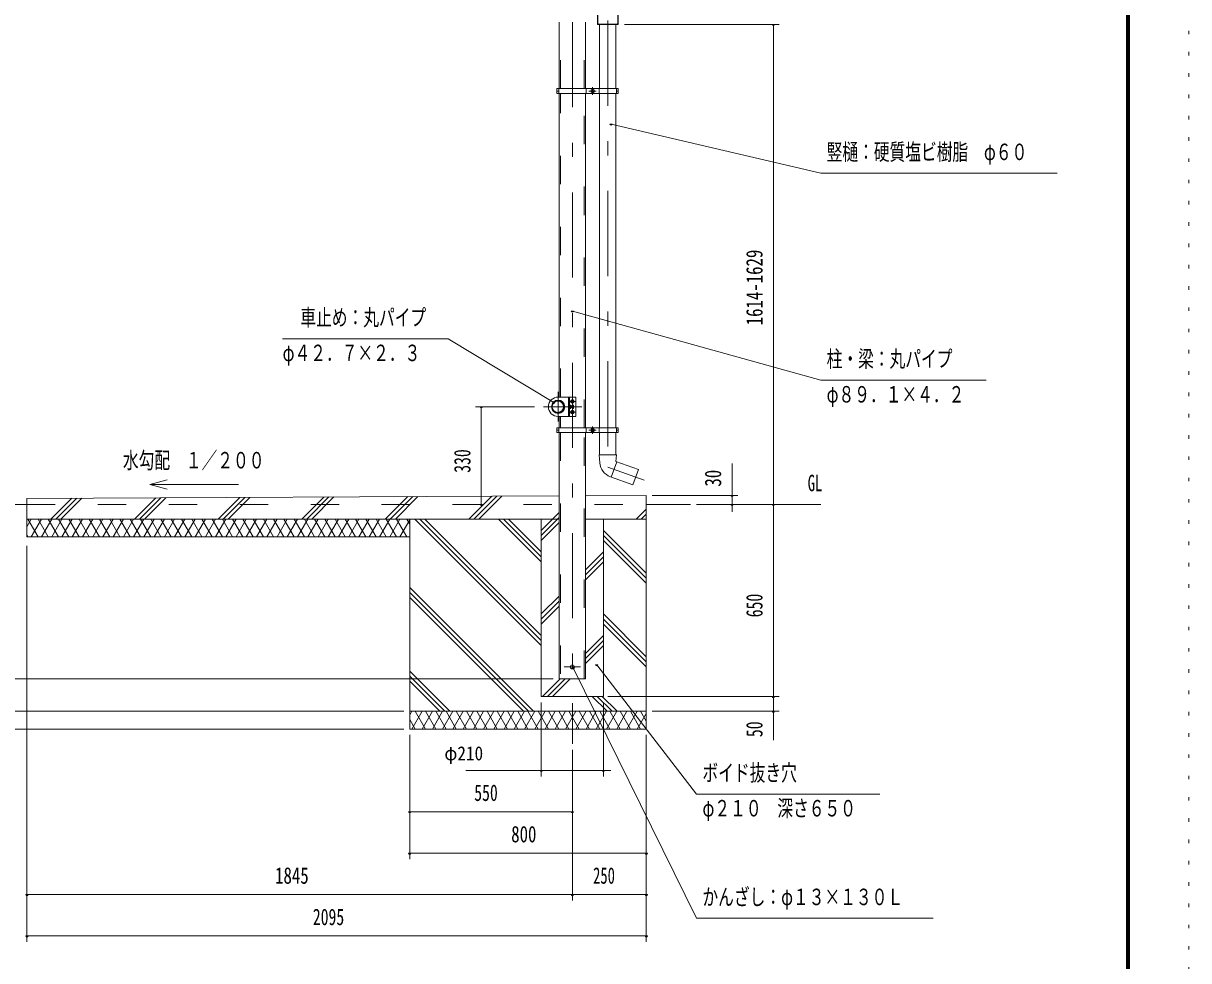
# Model space of a CAD drawing. Units: millimetres, scale not verified, with parts at other scales. Extents: x -25853 to 25864, y -10500 to 10500.
# Drawn here: x 16010 to 25864, y -2764 to 5162 of the extents above; entities that cross this region are included whole.
import ezdxf
from ezdxf.enums import TextEntityAlignment as Align

# ---------------------------------------------------------------- set-up
doc = ezdxf.new("R2010")
doc.units = ezdxf.units.MM
doc.header["$LTSCALE"] = 60
for name, pattern in [('USER2', [10, 4, -6]), ('USER3', [24, 12, -5, 2, -5]), ('USER4', [3, 0.5, -2.5])]:
    doc.linetypes.add(name, pattern=pattern)
for name, color, linetype, lineweight in [('0-6_2-02BOLD', 7, 'Continuous', 18), ('0-7_2-12HIDDEN', 3, 'USER2', 18), ('0-8_2-22CENTER', 3, 'USER3', 18), ('0-9_2-42THIN', 4, 'Continuous', 18), ('0-A_2-52DIM', 3, 'Continuous', 18), ('0-B_2-62HATCH', 2, 'Continuous', 18), ('0-C_F-F1PAPER', 5, 'Continuous', 18), ('0-D_F-E_J_ADD', 5, 'USER4', 18)]:
    doc.layers.add(name, color=color, linetype=linetype, lineweight=lineweight)
doc.styles.add('ＭＳ ゴシック', font='')
doc.styles.get('ＭＳ ゴシック').set_extended_font_data('MS Gothic')

msp = doc.modelspace()

# ---------------------------------------------------------------- linework, layer by layer
at = {"layer": '0-6_2-02BOLD'}
for p, q in [((20541.17, 5172.43), (20541.17, 4609.93)), ((20763.92, 4609.93), (20763.92, 5172.43)), ((20883.31, 5152.53), (20883.31, 4609.93)), ((21020.81, 4609.93), (21020.81, 5152.53)), ((20521.92, 4589.93), (20537.17, 4589.93)), ((20537.17, 4609.93), (20537.17, 4569.93)), ((20541.17, 4569.93), (20541.17, 2002.43)), ((20763.92, 1741.42), (20763.92, 4569.93)), ((20767.92, 4569.93), (20767.92, 4609.93)), ((20879.31, 4609.93), (20879.31, 4569.93)), ((20883.31, 4569.93), (20883.31, 1741.42)), ((21020.81, 1741.42), (21020.81, 4569.93)), ((21024.81, 4569.93), (21024.81, 4609.93)), ((21024.81, 4589.93), (21040.06, 4589.93)), ((20627.55, 1837.43), (20627.55, 2002.43)), ((20585.55, 1927.43), (20588.3, 1927.43)), ((20588.3, 1912.43), (20585.55, 1912.43)), ((20627.55, 1934.37), (20638.78, 1934.37)), ((20638.78, 1927.15), (20627.55, 1927.15)), ((20627.55, 1912.71), (20638.78, 1912.71)), ((20652.55, 1927.43), (20640.05, 1927.43)), ((20640.05, 1912.43), (20652.55, 1912.43)), ((20661.28, 1927.15), (20652.55, 1927.15)), ((20652.55, 1912.71), (20661.28, 1912.71)), ((20541.17, 1837.43), (20541.17, 1741.42)), ((20537.17, 1721.42), (20521.92, 1721.42)), ((20537.17, 1741.42), (20537.17, 1701.43)), ((20541.17, 1701.43), (20541.17, -380.07)), ((20767.92, 1701.43), (20767.92, 1741.42)), ((20879.31, 1741.42), (20879.31, 1701.43)), ((20883.31, 1701.43), (20883.31, 1512.77)), ((21020.81, 1512.77), (21020.81, 1701.43)), ((21024.81, 1701.43), (21024.81, 1741.42)), ((21040.06, 1721.42), (21024.81, 1721.42)), ((20878.31, 1512.77), (20884.47, 1445.1)), ((20981.28, 1325.83), (21028.31, 1455.04)), ((16040.05, 1094.93), (15665.05, 1094.93)), ((20541.17, 1166.42), (16040.05, 1144.93)), ((21277.54, 1094.93), (21652.54, 1094.93)), ((20541.17, 969.93), (16040.05, 969.93)), ((20390.04, -530.07), (20390.04, 969.93)), ((20763.92, 969.93), (21277.54, 969.93)), ((21277.54, -655.07), (19277.55, -655.07))]:
    msp.add_line(p, q, dxfattribs=at)
for points in [[(21032.35, 5155.53), (21037.35, 5160.53), (21037.35, 5265.03), (21040.35, 5265.03), (21040.35, 5152.53), (20865.35, 5152.53), (20865.35, 5265.03), (20868.34, 5265.03), (20868.34, 5160.53), (20873.35, 5155.53)], [(20521.92, 4609.93), (21040.06, 4609.93), (21040.06, 4569.93), (20521.92, 4569.93)], [(20811.12, 4597.15), (20811.12, 4582.71), (20823.62, 4575.5), (20836.11, 4582.71), (20836.11, 4597.15), (20823.62, 4604.36)], [(20640.05, 1972.15), (20640.05, 1957.71), (20652.55, 1950.5), (20665.05, 1957.71), (20665.05, 1972.15), (20652.55, 1979.36)], [(20585.55, 1912.43), (20583.05, 1914.93), (20583.05, 1924.93), (20585.55, 1927.43)], [(20640.05, 1882.15), (20640.05, 1867.71), (20652.55, 1860.5), (20665.05, 1867.71), (20665.05, 1882.15), (20652.55, 1889.36)], [(20662.55, 1907.68), (20662.55, 1932.18), (20661.28, 1934.37), (20652.55, 1934.37), (20652.55, 1905.5), (20661.28, 1905.5)], [(21040.06, 1741.42), (20521.92, 1741.42), (20521.92, 1701.43), (21040.06, 1701.43)], [(20836.11, 1728.64), (20823.62, 1735.86), (20811.12, 1728.64), (20811.12, 1714.21), (20823.62, 1706.99), (20836.11, 1714.21)]]:
    msp.add_lwpolyline(points, close=True, dxfattribs=at)
for points in [[(20532.55, 2002.43), (20682.54, 2002.43), (20682.54, 1837.43), (20532.55, 1837.43)], [(20638.78, 1934.37), (20640.05, 1932.18), (20640.05, 1907.68), (20638.78, 1905.5), (20627.55, 1905.5)], [(20541.17, -380.07), (20763.92, -380.07), (20763.92, 1701.43)], [(20878.31, 1512.77), (21025.81, 1512.77), (21020.81, 1457.77), (21210.83, 1388.61), (21163.81, 1259.4), (20974.37, 1328.35)], [(16040.05, 1144.93), (16040.05, 819.93), (19277.55, 819.93)], [(19277.55, 969.93), (19277.55, -805.07), (21277.54, -805.07), (21277.54, 1169.93), (20763.92, 1167.48)], [(20915.05, 969.93), (20915.05, -530.07), (20390.04, -530.07)]]:
    msp.add_lwpolyline(points, dxfattribs=at)
for centre, radius in [((20823.62, 4589.93), 15.62), ((20823.62, 4589.93), 12.25), ((20529.67, 1919.93), 53.38), ((20532.55, 1919.93), 56.25), ((20652.55, 1964.93), 15.62), ((20652.55, 1964.93), 12.25), ((20529.67, 1919.93), 47.62), ((20652.55, 1874.93), 15.62), ((20652.55, 1874.93), 12.25), ((20823.62, 1721.42), 15.62), ((20823.62, 1721.42), 12.25), ((20652.55, -280.07), 16.25)]:
    msp.add_circle(centre, radius, dxfattribs=at)
for centre, radius, start, end in [((20532.55, 1919.93), 82.5, 90, 270), ((20634.25, 1930.76), 5.79, 321.46857, 360), ((20618.77, 1919.93), 21.27, 340.17088, 19.83133), ((20634.25, 1909.1), 5.79, 0, 38.54623), ((20641.27, 1919.93), 21.27, 340.16867, 19.82912), ((20656.75, 1909.1), 5.79, 0, 38.53143), ((20656.76, 1930.76), 5.79, 321.45377, 0), ((21021.4, 1457.55), 137.5, 185.19513, 249.99989)]:
    msp.add_arc(centre, radius, start, end, dxfattribs=at)
at = {"layer": '0-7_2-12HIDDEN'}
for p, q in [((20551.67, 4609.93), (20551.67, 5172.43)), ((20753.42, 4609.93), (20753.42, 5172.43)), ((20551.67, 2002.43), (20551.67, 4569.93)), ((20753.42, 1741.42), (20753.42, 4569.93)), ((20619.55, 1837.43), (20619.55, 2002.43)), ((20551.67, 1837.43), (20551.67, 1741.42)), ((20551.67, 1701.43), (20551.67, -380.07)), ((20753.42, -380.07), (20753.42, 1701.43)), ((16040.05, 1094.93), (21277.54, 1094.93))]:
    msp.add_line(p, q, dxfattribs=at)
at = {"layer": '0-8_2-22CENTER'}
for p, q in [((20652.55, 5172.43), (20652.55, -930.07)), ((20854.87, 4589.93), (20792.37, 4589.93)), ((20823.62, 4558.68), (20823.62, 4621.18)), ((20532.55, 2044.93), (20532.55, 1794.93)), ((20732.55, 1919.93), (20407.55, 1919.93)), ((20621.29, 1964.93), (20683.8, 1964.93)), ((20685.43, 1874.93), (20621.29, 1874.93)), ((20854.87, 1721.42), (20792.37, 1721.42)), ((20823.62, 1690.18), (20823.62, 1752.67)), ((20720.55, -280.07), (20584.54, -280.07))]:
    msp.add_line(p, q, dxfattribs=at)
msp.add_lwpolyline([(20952.06, 5184.84), (20952.06, 1409.63), (21258.92, 1297.94)], dxfattribs=at)
at = {"layer": '0-9_2-42THIN'}
for p, q in [((20583.55, 1925.43), (20588.53, 1925.43)), ((20588.53, 1914.43), (20583.55, 1914.43)), ((20652.55, 1925.43), (20640.05, 1925.43)), ((20640.05, 1914.43), (20652.55, 1914.43))]:
    msp.add_line(p, q, dxfattribs=at)
at = {"layer": '0-A_2-52DIM'}
for p, q in [((22402.55, 5152.53), (21094.79, 5152.53)), ((22362.55, 5152.53), (22342.55, 5152.53)), ((22352.55, -900.07), (22352.55, 5152.53)), ((20990.15, 4310.98), (20970.15, 4310.98)), ((20662.55, 2729.28), (20642.55, 2729.28)), ((22752.55, 2144.93), (20652.55, 2729.28)), ((22752.55, 2144.93), (24152.55, 2144.93)), ((20332.55, 1919.93), (19832.55, 1919.93)), ((19892.55, 1919.93), (19872.55, 1919.93)), ((19882.55, 1919.93), (19882.55, 1094.93)), ((20505.63, 1956.41), (20485.63, 1956.41)), ((22002.54, 1032.16), (22002.54, 1439.93)), ((17225.7, 1301.46), (17080.82, 1262.63)), ((19892.55, 1094.93), (19872.55, 1094.93)), ((21327.54, 1169.93), (22052.54, 1169.93)), ((21702.54, 1094.93), (22752.54, 1094.93)), ((22012.54, 1169.93), (21992.54, 1169.93)), ((22012.54, 1094.93), (21992.54, 1094.93)), ((22362.54, 1094.93), (22342.54, 1094.93)), ((16040.05, 744.93), (16040.05, -2605.07)), ((20670.09, -287.37), (20650.09, -287.37)), ((20868.2, -261.65), (20848.2, -261.65)), ((21702.54, -1355.07), (20858.2, -261.65)), ((20491.17, -380.07), (14565.05, -380.07)), ((20390.04, -1205.07), (20390.04, -580.07)), ((20915.05, -580.07), (20915.05, -1205.07)), ((22402.54, -530.07), (20952.54, -530.07)), ((22362.54, -530.07), (22342.54, -530.07)), ((14215.04, -655.07), (19227.55, -655.07)), ((21327.54, -655.07), (22402.54, -655.07)), ((22362.54, -655.07), (22342.54, -655.07)), ((14215.04, -805.07), (19227.55, -805.07)), ((19277.55, -855.07), (19277.55, -1905.07)), ((21277.54, -2605.07), (21277.54, -855.07)), ((20652.55, -980.07), (20652.55, -2255.07)), ((20977.54, -1155.07), (19752.55, -1155.07)), ((20400.04, -1155.07), (20380.04, -1155.07)), ((20925.05, -1155.07), (20905.05, -1155.07)), ((23252.55, -1355.07), (21702.54, -1355.07)), ((19287.55, -1505.07), (19267.55, -1505.07)), ((19277.55, -1505.07), (20652.55, -1505.07)), ((20662.55, -1505.07), (20642.55, -1505.07)), ((19287.55, -1855.07), (19267.55, -1855.07)), ((19277.55, -1855.07), (21277.54, -1855.07)), ((21287.54, -1855.07), (21267.54, -1855.07)), ((16050.05, -2205.07), (16030.05, -2205.07)), ((21277.54, -2205.07), (16040.05, -2205.07)), ((20662.55, -2205.07), (20642.55, -2205.07)), ((21287.54, -2205.07), (21267.54, -2205.07)), ((16050.05, -2555.07), (16030.05, -2555.07)), ((16040.05, -2555.07), (21277.54, -2555.07)), ((21287.54, -2555.07), (21267.54, -2555.07))]:
    msp.add_line(p, q, dxfattribs=at)
for points in [[(24752.55, 3894.93), (22752.55, 3894.93), (20980.15, 4310.98)], [(20495.63, 1956.41), (19602.54, 2494.93), (18202.55, 2494.93)], [(17830.81, 1262.63), (17080.82, 1262.63), (17225.7, 1223.81)], [(20660.09, -287.37), (21702.54, -2405.07), (23702.55, -2405.07)]]:
    msp.add_lwpolyline(points, dxfattribs=at)
for centre in [(22352.55, 5152.53), (20980.15, 4310.98), (20652.55, 2729.28), (19882.55, 1919.93), (20495.63, 1956.41), (19882.55, 1094.93), (22002.54, 1169.93), (22002.54, 1094.93), (22352.54, 1094.93), (20660.09, -287.37), (20858.2, -261.65), (22352.54, -530.07), (22352.54, -655.07), (20390.04, -1155.07), (20915.05, -1155.07), (19277.55, -1505.07), (20652.55, -1505.07), (19277.55, -1855.07), (21277.54, -1855.07), (16040.05, -2205.07), (20652.55, -2205.07), (21277.54, -2205.07), (16040.05, -2555.07), (21277.54, -2555.07)]:
    msp.add_arc(centre, 10, 180, 0, dxfattribs=at)
at = {"layer": '0-B_2-62HATCH'}
for p, q in [((16242.48, 969.93), (16419.29, 1146.74)), ((16461.92, 1146.94), (16284.9, 969.93)), ((16327.33, 969.93), (16504.55, 1147.15)), ((16949.59, 969.93), (17129.79, 1150.13)), ((17172.42, 1150.34), (16992.01, 969.93)), ((17034.44, 969.93), (17215.05, 1150.54)), ((17656.69, 969.93), (17840.29, 1153.52)), ((17882.92, 1153.73), (17699.12, 969.93)), ((17741.54, 969.93), (17925.55, 1153.93)), ((18550.78, 1156.92), (18363.8, 969.93)), ((18406.23, 969.93), (18593.42, 1157.12)), ((18448.65, 969.93), (18636.05, 1157.32)), ((19261.28, 1160.31), (19070.91, 969.93)), ((19113.33, 969.93), (19303.91, 1160.51)), ((19346.54, 1160.71), (19155.76, 969.93)), ((19778.02, 969.93), (19971.78, 1163.7)), ((20014.41, 1163.9), (19820.44, 969.93)), ((19862.86, 969.93), (20057.04, 1164.11)), ((20767.54, 1167.5), (20763.92, 1163.88)), ((20541.17, 1025.98), (20390.04, 874.86)), ((21192.22, 969.93), (21277.54, 1055.25)), ((21277.54, 1012.82), (21234.65, 969.93)), ((16040.05, 905.85), (16077.04, 969.93)), ((16048.18, 969.93), (16134.78, 819.93)), ((16163.65, 969.93), (16077.04, 819.93)), ((16134.78, 969.93), (16221.38, 819.93)), ((16163.65, 819.93), (16250.25, 969.93)), ((16307.98, 819.93), (16221.38, 969.93)), ((16250.25, 819.93), (16336.85, 969.93)), ((16307.98, 969.93), (16394.58, 819.93)), ((16423.45, 969.93), (16336.85, 819.93)), ((16481.19, 819.93), (16394.59, 969.93)), ((16423.45, 819.93), (16510.05, 969.93)), ((16481.19, 969.93), (16567.79, 819.93)), ((16596.66, 969.93), (16510.05, 819.93)), ((16654.39, 819.93), (16567.79, 969.93)), ((16596.66, 819.93), (16683.26, 969.93)), ((16654.39, 969.93), (16741, 819.93)), ((16769.86, 969.93), (16683.26, 819.93)), ((16827.6, 819.93), (16741, 969.93)), ((16769.86, 819.93), (16856.47, 969.93)), ((16827.6, 969.93), (16914.2, 819.93)), ((16943.07, 969.93), (16856.47, 819.93)), ((17000.8, 819.93), (16914.2, 969.93)), ((16943.07, 819.93), (17029.67, 969.93)), ((17000.8, 969.93), (17087.41, 819.93)), ((17116.27, 969.93), (17029.67, 819.93)), ((17174.01, 819.93), (17087.41, 969.93)), ((17116.27, 819.93), (17202.88, 969.93)), ((17174.01, 969.93), (17260.61, 819.93)), ((17289.48, 969.93), (17202.88, 819.93)), ((17347.22, 819.93), (17260.61, 969.93)), ((17289.48, 819.93), (17376.08, 969.93)), ((17347.22, 969.93), (17433.82, 819.93)), ((17462.68, 969.93), (17376.08, 819.93)), ((17520.42, 819.93), (17433.82, 969.93)), ((17462.69, 819.93), (17549.29, 969.93)), ((17520.42, 969.93), (17607.02, 819.93)), ((17635.89, 969.93), (17549.29, 819.93)), ((17693.63, 819.93), (17607.02, 969.93)), ((17635.89, 819.93), (17722.49, 969.93)), ((17693.63, 969.93), (17780.22, 819.93)), ((17809.1, 969.93), (17722.49, 819.93)), ((17866.83, 819.93), (17780.23, 969.93)), ((17809.1, 819.93), (17895.69, 969.93)), ((17866.83, 969.93), (17953.43, 819.93)), ((17982.3, 969.93), (17895.69, 819.93)), ((18040.04, 819.93), (17953.43, 969.93)), ((17982.3, 819.93), (18068.9, 969.93)), ((18040.04, 969.93), (18126.64, 819.93)), ((18155.5, 969.93), (18068.9, 819.93)), ((18213.24, 819.93), (18126.64, 969.93)), ((18155.5, 819.93), (18242.11, 969.93)), ((18213.24, 969.93), (18299.84, 819.93)), ((18328.71, 969.93), (18242.11, 819.93)), ((18386.44, 819.93), (18299.84, 969.93)), ((18328.71, 819.93), (18415.31, 969.93)), ((18386.44, 969.93), (18473.05, 819.93)), ((18501.91, 969.93), (18415.31, 819.93)), ((18559.65, 819.93), (18473.05, 969.93)), ((18501.91, 819.93), (18588.52, 969.93)), ((18559.65, 969.93), (18646.25, 819.93)), ((18675.12, 969.93), (18588.52, 819.93)), ((18732.86, 819.93), (18646.25, 969.93)), ((18675.12, 819.93), (18761.72, 969.93)), ((18732.86, 969.93), (18819.46, 819.93)), ((18848.32, 969.93), (18761.72, 819.93)), ((18906.06, 819.93), (18819.46, 969.93)), ((18848.33, 819.93), (18934.93, 969.93)), ((18906.06, 969.93), (18992.66, 819.93)), ((19021.53, 969.93), (18934.93, 819.93)), ((18992.66, 969.93), (19079.27, 819.93)), ((19021.53, 819.93), (19108.13, 969.93)), ((19079.27, 969.93), (19165.87, 819.93)), ((19108.13, 819.93), (19194.74, 969.93)), ((19165.87, 969.93), (19252.47, 819.93)), ((19194.74, 819.93), (19277.55, 963.37)), ((19252.47, 969.93), (19277.55, 926.5)), ((19320.9, 969.93), (20390.04, -99.21)), ((20390.04, -56.78), (19363.33, 969.93)), ((19405.76, 969.93), (20390.04, -14.36)), ((20390.04, 607.9), (20028.01, 969.93)), ((20070.44, 969.93), (20390.04, 650.32)), ((20390.04, 692.75), (20112.87, 969.93)), ((20390.04, 832.43), (20541.17, 983.56)), ((20541.17, 941.13), (20390.04, 790)), ((21277.08, 969.93), (21277.54, 970.4)), ((16048.18, 819.93), (16040.05, 834.01)), ((20915.05, 874.86), (21277.54, 512.36)), ((21277.54, 469.93), (20915.05, 832.43)), ((20915.05, 790), (21277.54, 427.5)), ((20763.92, 541.62), (20915.05, 692.75)), ((20915.05, 650.32), (20763.92, 499.2)), ((20763.92, 456.77), (20915.05, 607.9)), ((19277.55, 391.04), (20323.65, -655.07)), ((19277.55, 348.61), (20281.22, -655.07)), ((20238.8, -655.07), (19277.55, 306.18)), ((20390.04, 167.75), (20541.17, 318.87)), ((20541.17, 276.45), (20390.04, 125.32)), ((20390.04, 82.9), (20541.17, 234.02)), ((20915.05, 167.75), (21277.54, -194.75)), ((21277.54, -237.18), (20915.05, 125.32)), ((20915.05, 82.9), (21277.54, -279.6)), ((20763.92, -165.48), (20915.05, -14.36)), ((20915.05, -56.78), (20763.92, -207.91)), ((20763.92, -250.33), (20915.05, -99.21)), ((19277.55, -316.07), (19616.55, -655.07)), ((19574.12, -655.07), (19277.55, -358.5)), ((20402.54, -526.86), (20549.33, -380.07)), ((20591.76, -380.07), (20441.76, -530.07)), ((20484.18, -530.07), (20634.19, -380.07)), ((19277.55, -400.92), (19531.69, -655.07)), ((20945.9, -655.07), (20820.9, -530.07)), ((20863.33, -530.07), (20988.33, -655.07)), ((21030.76, -655.07), (20902.55, -526.86)), ((19295.77, -655.07), (19277.55, -686.64)), ((19295.77, -805.07), (19382.38, -655.07)), ((19411.24, -805.07), (19324.64, -655.07)), ((19468.98, -655.07), (19382.38, -805.07)), ((19411.24, -655.07), (19497.85, -805.07)), ((19468.98, -805.07), (19555.58, -655.07)), ((19584.45, -805.07), (19497.85, -655.07)), ((19642.18, -655.07), (19555.58, -805.07)), ((19584.45, -655.07), (19671.05, -805.07)), ((19642.18, -805.07), (19728.78, -655.07)), ((19757.65, -805.07), (19671.05, -655.07)), ((19815.39, -655.07), (19728.78, -805.07)), ((19757.65, -655.07), (19844.25, -805.07)), ((19815.39, -805.07), (19901.99, -655.07)), ((19930.86, -805.07), (19844.25, -655.07)), ((19988.6, -655.07), (19901.99, -805.07)), ((19930.86, -655.07), (20017.46, -805.07)), ((19988.6, -805.07), (20075.2, -655.07)), ((20104.06, -805.07), (20017.46, -655.07)), ((20161.8, -655.07), (20075.2, -805.07)), ((20104.06, -655.07), (20190.67, -805.07)), ((20161.8, -805.07), (20248.4, -655.07)), ((20277.27, -805.07), (20190.67, -655.07)), ((20335, -655.07), (20248.4, -805.07)), ((20277.27, -655.07), (20363.87, -805.07)), ((20335, -805.07), (20421.61, -655.07)), ((20450.47, -805.07), (20363.87, -655.07)), ((20508.21, -655.07), (20421.61, -805.07)), ((20450.47, -655.07), (20537.08, -805.07)), ((20508.21, -805.07), (20594.81, -655.07)), ((20623.68, -805.07), (20537.08, -655.07)), ((20681.41, -655.07), (20594.81, -805.07)), ((20623.68, -655.07), (20710.28, -805.07)), ((20681.41, -805.07), (20768.02, -655.07)), ((20796.88, -805.07), (20710.28, -655.07)), ((20854.62, -655.07), (20768.02, -805.07)), ((20796.88, -655.07), (20883.49, -805.07)), ((20854.62, -805.07), (20941.22, -655.07)), ((20883.49, -655.07), (20970.09, -805.07)), ((20941.22, -805.07), (21027.83, -655.07)), ((20970.09, -655.07), (21056.69, -805.07)), ((21027.82, -805.07), (21114.42, -655.07)), ((21143.3, -805.07), (21056.69, -655.07)), ((21201.03, -655.07), (21114.42, -805.07)), ((21143.3, -655.07), (21229.89, -805.07)), ((21201.03, -805.07), (21277.54, -672.54)), ((21277.54, -737.6), (21229.89, -655.07)), ((19277.55, -723.5), (19324.64, -805.07))]:
    msp.add_line(p, q, dxfattribs=at)
at = {"layer": '0-C_F-F1PAPER'}
for points in [[(25363.96, -10000), (25363.96, 10100), (-3336.04, 10100), (-3336.04, -10000)], [(25361.45, -9997.5), (25361.45, 10097.5), (-3333.54, 10097.5), (-3333.54, -9997.5)], [(25358.96, -9995), (-3331.04, -9995), (-3331.04, 10095), (25358.96, 10095)], [(25356.46, -9992.5), (25356.46, 10092.5), (-3328.54, 10092.5), (-3328.54, -9992.5)], [(25353.96, -9990), (-3326.04, -9990), (-3326.04, 10090), (25353.96, 10090)], [(25351.46, -9987.5), (25351.46, 10087.5), (-3323.54, 10087.5), (-3323.54, -9987.5)], [(25348.95, -9985), (-3321.04, -9985), (-3321.04, 10085), (25348.95, 10085)], [(25346.46, -9982.5), (25346.46, 10082.5), (-3318.54, 10082.5), (-3318.54, -9982.5)], [(25343.96, -9980), (25343.96, 10080), (-3316.04, 10080), (-3316.04, -9980)], [(25341.46, -9977.5), (25341.46, 10077.5), (-3313.54, 10077.5), (-3313.54, -9977.5)], [(25338.96, -9975), (-3311.04, -9975), (-3311.04, 10075), (25338.96, 10075)]]:
    msp.add_lwpolyline(points, close=True, dxfattribs=at)
at = {"layer": '0-D_F-E_J_ADD'}
msp.add_lwpolyline([(25863.96, -10500), (-3836.04, -10500), (-3836.04, 10500), (25863.96, 10500)], close=True, dxfattribs=at)

# ---------------------------------------------------------------- texts
at = {"layer": '0-A_2-52DIM', "color": 7, "style": 'ＭＳ ゴシック'}
for s, height, width, p in [('竪樋：硬質塩ビ樹脂\u3000φ６０', 139.3, 0.7, (22802.54, 3963.93)), ('車止め：丸パイプ', 139.3, 0.7, (18352.54, 2563.93)), ('φ４２．７×２．３', 139.3, 0.7, (18202.54, 2263.93)), ('柱・梁：丸パイプ', 139.3, 0.7, (22802.54, 2213.93)), ('φ８９．１×４．２', 139.3, 0.7, (22802.54, 1913.93)), ('水勾配\u3000１／２００', 139.3, 0.7, (16852.35, 1356.63)), ('GL', 139.3, 0.65, (22642.55, 1163.93)), ('φ210', 118.4, 0.9, (19570.25, -1105.07)), ('ボイド抜き穴', 139.3, 0.7, (21752.55, -1286.07)), ('550', 139.3, 0.7, (19822.87, -1455.07)), ('φ２１０\u3000深さ６５０', 139.3, 0.7, (21752.55, -1586.07)), ('800', 139.3, 0.75, (20135.46, -1805.07)), ('1845', 139.3, 0.75, (18138.94, -2155.07)), ('250', 139.3, 0.65, (20827.86, -2155.07)), ('かんざし：φ１３×１３０Ｌ', 139.3, 0.7, (21752.55, -2336.07)), ('2095', 139.3, 0.7, (18458.09, -2505.07))]:
    msp.add_text(s, height=height, dxfattribs=dict(at, width=width)).set_placement(p, align=Align.BOTTOM_LEFT)
for s, width, p in [('1614-1629', 0.75, (22302.54, 2608.8)), ('330', 0.7, (19832.54, 1361.69)), ('30', 0.75, (21952.54, 1244.85)), ('650', 0.7, (22302.54, 139.78)), ('50', 0.7, (22302.54, -873.44))]:
    msp.add_text(s, height=139.3, rotation=90, dxfattribs=dict(at, width=width)).set_placement(p, align=Align.BOTTOM_LEFT)

doc.saveas('drawing.dxf')
